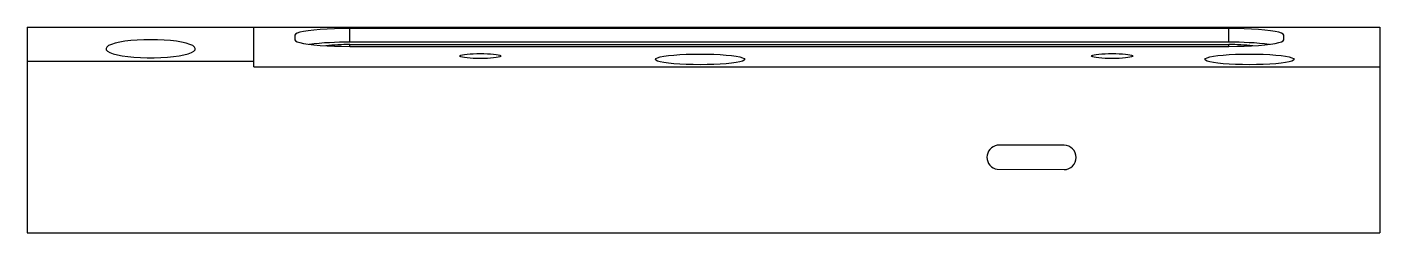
# Paper-space layout '_Front' of a CAD drawing. Header units: millimetres. Extents: x 0 to 19.7, y 0 to 3.
import ezdxf

# ---------------------------------------------------------------- set-up
doc = ezdxf.new("R2010")
doc.units = ezdxf.units.MM

psp = doc.layouts.new('_Front')

# ---------------------------------------------------------------- linework, layer by layer
at = {"color": 7, "linetype": 'Continuous', "lineweight": 25}
for p, q in [((0, 3), (0, 0)), ((0, 3), (19.7, 3)), ((3.3, 2.422), (3.3, 3)), ((17.5, 2.978), (4.7, 2.978)), ((4.7, 2.78), (4.7, 2.978)), ((17.5, 2.78), (17.5, 2.978)), ((19.7, 3), (19.7, 0)), ((3.9, 2.883), (3.9, 2.812)), ((17.5, 2.78), (4.7, 2.78)), ((18.3, 2.812), (18.3, 2.883)), ((4.7, 2.744), (17.5, 2.744)), ((4.7, 2.718), (17.5, 2.718)), ((3.3, 2.5), (0, 2.5)), ((3.3, 2.422), (19.7, 2.422)), ((15.1, 1.277), (14.126, 1.277)), ((14.126, 0.927), (15.1, 0.923)), ((0, 0), (19.7, 0))]:
    psp.add_line(p, q, dxfattribs=at)
at = {"color": 8, "linetype": 'Continuous', "lineweight": 25}
for p, q in [((4.7, 2.718), (4.7, 2.744)), ((17.5, 2.718), (17.5, 2.744))]:
    psp.add_line(p, q, dxfattribs=at)
at = {"color": 7, "linetype": 'Continuous', "lineweight": 25, "flags": 128}
for points in [[(4.7, 2.978), (4.586, 2.977), (4.475, 2.974), (4.368, 2.97), (4.267, 2.963), (4.176, 2.955), (4.095, 2.945), (4.027, 2.935), (3.972, 2.923), (3.932, 2.91), (3.908, 2.897), (3.9, 2.883)], [(18.3, 2.883), (18.292, 2.897), (18.268, 2.91), (18.228, 2.923), (18.173, 2.935), (18.105, 2.945), (18.024, 2.955), (17.933, 2.963), (17.832, 2.97), (17.725, 2.974), (17.614, 2.977), (17.5, 2.978)], [(1.8, 2.816), (1.701, 2.815), (1.604, 2.81), (1.512, 2.803), (1.426, 2.792), (1.349, 2.779), (1.283, 2.764), (1.229, 2.747), (1.188, 2.729), (1.162, 2.709), (1.15, 2.689), (1.154, 2.668), (1.173, 2.649), (1.207, 2.629), (1.254, 2.612), (1.315, 2.595), (1.386, 2.581), (1.468, 2.57), (1.557, 2.561), (1.652, 2.555), (1.75, 2.551), (1.85, 2.551), (1.948, 2.555), (2.043, 2.561), (2.132, 2.57), (2.214, 2.581), (2.285, 2.595), (2.346, 2.612), (2.393, 2.629), (2.427, 2.649), (2.446, 2.668), (2.45, 2.689), (2.438, 2.709), (2.412, 2.729), (2.371, 2.747), (2.317, 2.764), (2.251, 2.779), (2.174, 2.792), (2.088, 2.803), (1.996, 2.81), (1.899, 2.815), (1.8, 2.816)], [(3.9, 2.812), (3.908, 2.799), (3.932, 2.786), (3.972, 2.773), (4.027, 2.761), (4.095, 2.75), (4.176, 2.741), (4.267, 2.733), (4.368, 2.726), (4.475, 2.722), (4.586, 2.719), (4.7, 2.718)], [(17.5, 2.718), (17.614, 2.719), (17.725, 2.722), (17.832, 2.726), (17.933, 2.733), (18.024, 2.741), (18.105, 2.75), (18.173, 2.761), (18.228, 2.773), (18.268, 2.786), (18.292, 2.799), (18.3, 2.812)], [(6.6, 2.542), (6.548, 2.543), (6.497, 2.544), (6.45, 2.547), (6.407, 2.551), (6.37, 2.555), (6.34, 2.56), (6.318, 2.566), (6.305, 2.572), (6.3, 2.578), (6.305, 2.584), (6.318, 2.59), (6.34, 2.596), (6.37, 2.601), (6.407, 2.605), (6.45, 2.609), (6.497, 2.611), (6.548, 2.613), (6.6, 2.614), (6.652, 2.613), (6.703, 2.611), (6.75, 2.609), (6.793, 2.605), (6.83, 2.601), (6.86, 2.596), (6.882, 2.59), (6.895, 2.584), (6.9, 2.578), (6.895, 2.572), (6.882, 2.566), (6.86, 2.56), (6.83, 2.555), (6.793, 2.551), (6.75, 2.547), (6.703, 2.544), (6.652, 2.543), (6.6, 2.542)], [(9.8, 2.606), (9.902, 2.606), (10.001, 2.603), (10.095, 2.598), (10.182, 2.592), (10.26, 2.584), (10.326, 2.575), (10.379, 2.564), (10.418, 2.553), (10.442, 2.541), (10.45, 2.529), (10.442, 2.517), (10.418, 2.505), (10.379, 2.494), (10.326, 2.483), (10.26, 2.474), (10.182, 2.466), (10.095, 2.46), (10.001, 2.455), (9.902, 2.452), (9.8, 2.451), (9.698, 2.452), (9.599, 2.455), (9.505, 2.46), (9.418, 2.466), (9.34, 2.474), (9.274, 2.483), (9.221, 2.494), (9.182, 2.505), (9.158, 2.517), (9.15, 2.529), (9.158, 2.541), (9.182, 2.553), (9.221, 2.564), (9.274, 2.575), (9.34, 2.584), (9.418, 2.592), (9.505, 2.598), (9.599, 2.603), (9.698, 2.606), (9.8, 2.606)], [(15.8, 2.542), (15.748, 2.543), (15.697, 2.544), (15.65, 2.547), (15.607, 2.551), (15.57, 2.555), (15.54, 2.56), (15.518, 2.566), (15.505, 2.572), (15.5, 2.578), (15.505, 2.584), (15.518, 2.59), (15.54, 2.596), (15.57, 2.601), (15.607, 2.605), (15.65, 2.609), (15.697, 2.611), (15.748, 2.613), (15.8, 2.614), (15.852, 2.613), (15.903, 2.611), (15.95, 2.609), (15.993, 2.605), (16.03, 2.601), (16.06, 2.596), (16.082, 2.59), (16.095, 2.584), (16.1, 2.578), (16.095, 2.572), (16.082, 2.566), (16.06, 2.56), (16.03, 2.555), (15.993, 2.551), (15.95, 2.547), (15.903, 2.544), (15.852, 2.543), (15.8, 2.542)], [(17.8, 2.606), (17.902, 2.606), (18.001, 2.603), (18.095, 2.598), (18.182, 2.592), (18.26, 2.584), (18.326, 2.575), (18.379, 2.564), (18.418, 2.553), (18.442, 2.541), (18.45, 2.529), (18.442, 2.517), (18.418, 2.505), (18.379, 2.494), (18.326, 2.483), (18.26, 2.474), (18.182, 2.466), (18.095, 2.46), (18.001, 2.455), (17.902, 2.452), (17.8, 2.451), (17.698, 2.452), (17.599, 2.455), (17.505, 2.46), (17.418, 2.466), (17.34, 2.474), (17.274, 2.483), (17.221, 2.494), (17.182, 2.505), (17.158, 2.517), (17.15, 2.529), (17.158, 2.541), (17.182, 2.553), (17.221, 2.564), (17.274, 2.575), (17.34, 2.584), (17.418, 2.592), (17.505, 2.598), (17.599, 2.603), (17.698, 2.606), (17.8, 2.606)]]:
    psp.add_lwpolyline(points, dxfattribs=at)
at = {"color": 7, "linetype": 'Continuous', "lineweight": 25}
for centre, radius, start, end in [((4.657, -2.071), 4.85, 89.4944, 96.4956), ((17.543, -2.071), 4.85, 83.5044, 90.5056), ((4.679, -0.454), 3.198, 89.6267, 95.8976), ((17.521, -0.454), 3.198, 84.1024, 90.3733), ((14.155, 1.102), 0.177, 99.222, 260.778), ((15.1, 1.1), 0.177, 270, 90)]:
    psp.add_arc(centre, radius, start, end, dxfattribs=at)

doc.saveas('drawing.dxf')
